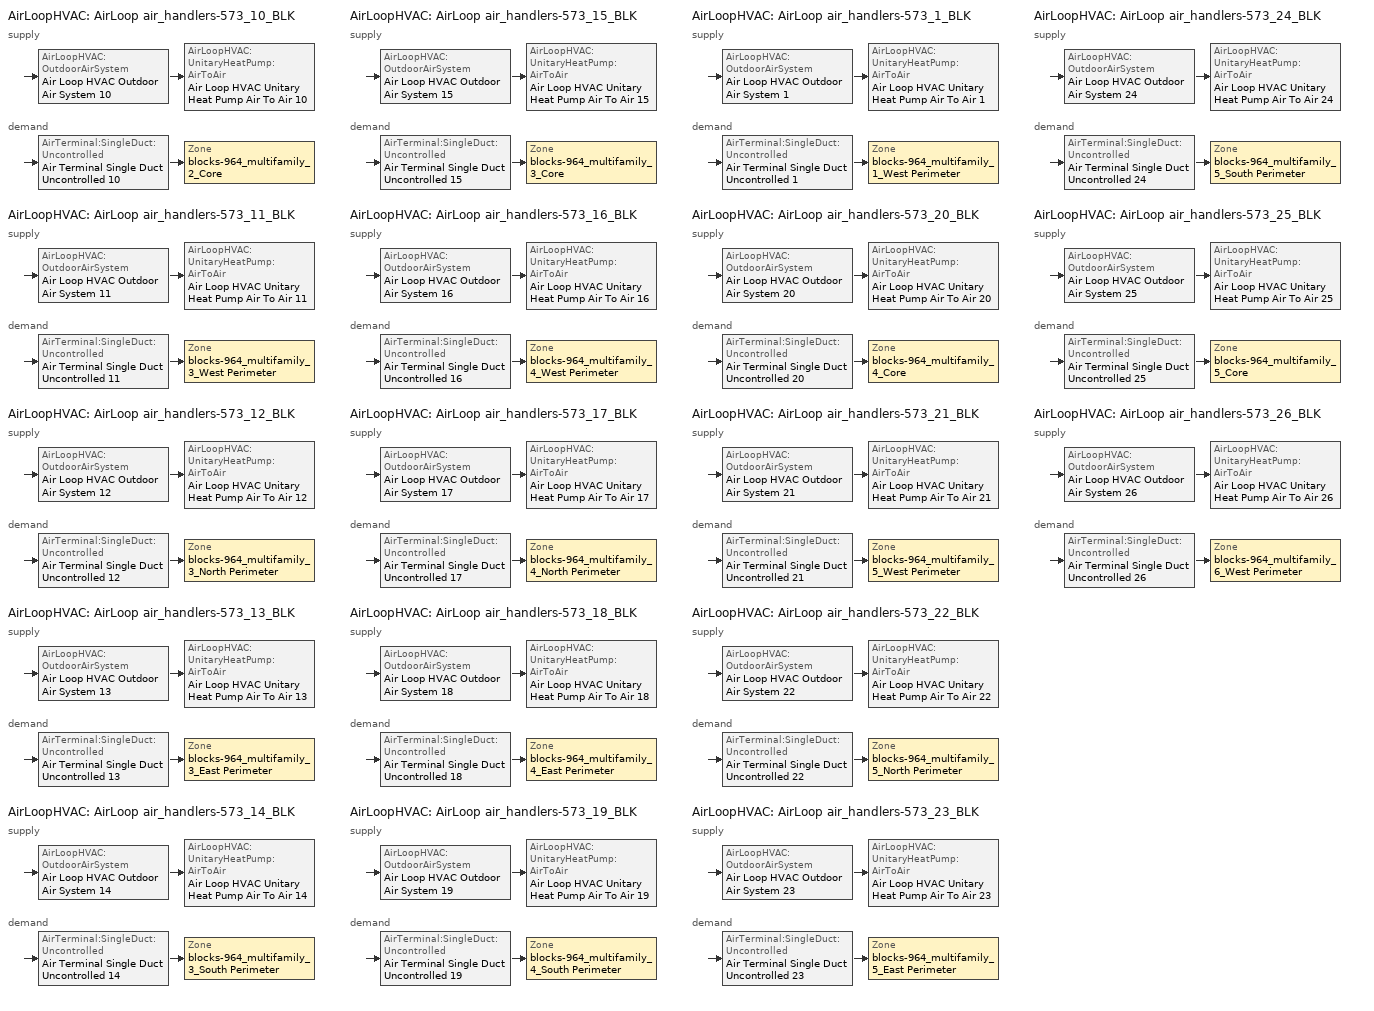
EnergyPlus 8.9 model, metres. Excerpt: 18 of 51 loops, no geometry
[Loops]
AirLoopHVAC 'AirLoop air_handlers-573_10_BLK'
 supply: AirLoopHVAC:OutdoorAirSystem 'Air Loop HVAC Outdoor Air System 10' > AirLoopHVAC:UnitaryHeatPump:AirToAir 'Air Loop HVAC Unitary Heat Pump Air To Air 10'
 demand: AirTerminal:SingleDuct:Uncontrolled 'Air Terminal Single Duct Uncontrolled 10' > Zone 'blocks-964_multifamily_2_Core'
AirLoopHVAC 'AirLoop air_handlers-573_11_BLK'
 supply: AirLoopHVAC:OutdoorAirSystem 'Air Loop HVAC Outdoor Air System 11' > AirLoopHVAC:UnitaryHeatPump:AirToAir 'Air Loop HVAC Unitary Heat Pump Air To Air 11'
 demand: AirTerminal:SingleDuct:Uncontrolled 'Air Terminal Single Duct Uncontrolled 11' > Zone 'blocks-964_multifamily_3_West Perimeter'
AirLoopHVAC 'AirLoop air_handlers-573_12_BLK'
 supply: AirLoopHVAC:OutdoorAirSystem 'Air Loop HVAC Outdoor Air System 12' > AirLoopHVAC:UnitaryHeatPump:AirToAir 'Air Loop HVAC Unitary Heat Pump Air To Air 12'
 demand: AirTerminal:SingleDuct:Uncontrolled 'Air Terminal Single Duct Uncontrolled 12' > Zone 'blocks-964_multifamily_3_North Perimeter'
AirLoopHVAC 'AirLoop air_handlers-573_13_BLK'
 supply: AirLoopHVAC:OutdoorAirSystem 'Air Loop HVAC Outdoor Air System 13' > AirLoopHVAC:UnitaryHeatPump:AirToAir 'Air Loop HVAC Unitary Heat Pump Air To Air 13'
 demand: AirTerminal:SingleDuct:Uncontrolled 'Air Terminal Single Duct Uncontrolled 13' > Zone 'blocks-964_multifamily_3_East Perimeter'
AirLoopHVAC 'AirLoop air_handlers-573_14_BLK'
 supply: AirLoopHVAC:OutdoorAirSystem 'Air Loop HVAC Outdoor Air System 14' > AirLoopHVAC:UnitaryHeatPump:AirToAir 'Air Loop HVAC Unitary Heat Pump Air To Air 14'
 demand: AirTerminal:SingleDuct:Uncontrolled 'Air Terminal Single Duct Uncontrolled 14' > Zone 'blocks-964_multifamily_3_South Perimeter'
AirLoopHVAC 'AirLoop air_handlers-573_15_BLK'
 supply: AirLoopHVAC:OutdoorAirSystem 'Air Loop HVAC Outdoor Air System 15' > AirLoopHVAC:UnitaryHeatPump:AirToAir 'Air Loop HVAC Unitary Heat Pump Air To Air 15'
 demand: AirTerminal:SingleDuct:Uncontrolled 'Air Terminal Single Duct Uncontrolled 15' > Zone 'blocks-964_multifamily_3_Core'
AirLoopHVAC 'AirLoop air_handlers-573_16_BLK'
 supply: AirLoopHVAC:OutdoorAirSystem 'Air Loop HVAC Outdoor Air System 16' > AirLoopHVAC:UnitaryHeatPump:AirToAir 'Air Loop HVAC Unitary Heat Pump Air To Air 16'
 demand: AirTerminal:SingleDuct:Uncontrolled 'Air Terminal Single Duct Uncontrolled 16' > Zone 'blocks-964_multifamily_4_West Perimeter'
AirLoopHVAC 'AirLoop air_handlers-573_17_BLK'
 supply: AirLoopHVAC:OutdoorAirSystem 'Air Loop HVAC Outdoor Air System 17' > AirLoopHVAC:UnitaryHeatPump:AirToAir 'Air Loop HVAC Unitary Heat Pump Air To Air 17'
 demand: AirTerminal:SingleDuct:Uncontrolled 'Air Terminal Single Duct Uncontrolled 17' > Zone 'blocks-964_multifamily_4_North Perimeter'
AirLoopHVAC 'AirLoop air_handlers-573_18_BLK'
 supply: AirLoopHVAC:OutdoorAirSystem 'Air Loop HVAC Outdoor Air System 18' > AirLoopHVAC:UnitaryHeatPump:AirToAir 'Air Loop HVAC Unitary Heat Pump Air To Air 18'
 demand: AirTerminal:SingleDuct:Uncontrolled 'Air Terminal Single Duct Uncontrolled 18' > Zone 'blocks-964_multifamily_4_East Perimeter'
AirLoopHVAC 'AirLoop air_handlers-573_19_BLK'
 supply: AirLoopHVAC:OutdoorAirSystem 'Air Loop HVAC Outdoor Air System 19' > AirLoopHVAC:UnitaryHeatPump:AirToAir 'Air Loop HVAC Unitary Heat Pump Air To Air 19'
 demand: AirTerminal:SingleDuct:Uncontrolled 'Air Terminal Single Duct Uncontrolled 19' > Zone 'blocks-964_multifamily_4_South Perimeter'
AirLoopHVAC 'AirLoop air_handlers-573_1_BLK'
 supply: AirLoopHVAC:OutdoorAirSystem 'Air Loop HVAC Outdoor Air System 1' > AirLoopHVAC:UnitaryHeatPump:AirToAir 'Air Loop HVAC Unitary Heat Pump Air To Air 1'
 demand: AirTerminal:SingleDuct:Uncontrolled 'Air Terminal Single Duct Uncontrolled 1' > Zone 'blocks-964_multifamily_1_West Perimeter'
AirLoopHVAC 'AirLoop air_handlers-573_20_BLK'
 supply: AirLoopHVAC:OutdoorAirSystem 'Air Loop HVAC Outdoor Air System 20' > AirLoopHVAC:UnitaryHeatPump:AirToAir 'Air Loop HVAC Unitary Heat Pump Air To Air 20'
 demand: AirTerminal:SingleDuct:Uncontrolled 'Air Terminal Single Duct Uncontrolled 20' > Zone 'blocks-964_multifamily_4_Core'
AirLoopHVAC 'AirLoop air_handlers-573_21_BLK'
 supply: AirLoopHVAC:OutdoorAirSystem 'Air Loop HVAC Outdoor Air System 21' > AirLoopHVAC:UnitaryHeatPump:AirToAir 'Air Loop HVAC Unitary Heat Pump Air To Air 21'
 demand: AirTerminal:SingleDuct:Uncontrolled 'Air Terminal Single Duct Uncontrolled 21' > Zone 'blocks-964_multifamily_5_West Perimeter'
AirLoopHVAC 'AirLoop air_handlers-573_22_BLK'
 supply: AirLoopHVAC:OutdoorAirSystem 'Air Loop HVAC Outdoor Air System 22' > AirLoopHVAC:UnitaryHeatPump:AirToAir 'Air Loop HVAC Unitary Heat Pump Air To Air 22'
 demand: AirTerminal:SingleDuct:Uncontrolled 'Air Terminal Single Duct Uncontrolled 22' > Zone 'blocks-964_multifamily_5_North Perimeter'
AirLoopHVAC 'AirLoop air_handlers-573_23_BLK'
 supply: AirLoopHVAC:OutdoorAirSystem 'Air Loop HVAC Outdoor Air System 23' > AirLoopHVAC:UnitaryHeatPump:AirToAir 'Air Loop HVAC Unitary Heat Pump Air To Air 23'
 demand: AirTerminal:SingleDuct:Uncontrolled 'Air Terminal Single Duct Uncontrolled 23' > Zone 'blocks-964_multifamily_5_East Perimeter'
AirLoopHVAC 'AirLoop air_handlers-573_24_BLK'
 supply: AirLoopHVAC:OutdoorAirSystem 'Air Loop HVAC Outdoor Air System 24' > AirLoopHVAC:UnitaryHeatPump:AirToAir 'Air Loop HVAC Unitary Heat Pump Air To Air 24'
 demand: AirTerminal:SingleDuct:Uncontrolled 'Air Terminal Single Duct Uncontrolled 24' > Zone 'blocks-964_multifamily_5_South Perimeter'
AirLoopHVAC 'AirLoop air_handlers-573_25_BLK'
 supply: AirLoopHVAC:OutdoorAirSystem 'Air Loop HVAC Outdoor Air System 25' > AirLoopHVAC:UnitaryHeatPump:AirToAir 'Air Loop HVAC Unitary Heat Pump Air To Air 25'
 demand: AirTerminal:SingleDuct:Uncontrolled 'Air Terminal Single Duct Uncontrolled 25' > Zone 'blocks-964_multifamily_5_Core'
AirLoopHVAC 'AirLoop air_handlers-573_26_BLK'
 supply: AirLoopHVAC:OutdoorAirSystem 'Air Loop HVAC Outdoor Air System 26' > AirLoopHVAC:UnitaryHeatPump:AirToAir 'Air Loop HVAC Unitary Heat Pump Air To Air 26'
 demand: AirTerminal:SingleDuct:Uncontrolled 'Air Terminal Single Duct Uncontrolled 26' > Zone 'blocks-964_multifamily_6_West Perimeter'
[ZoneControl:Thermostat] Control Object Type 1=ThermostatSetpoint:DualSetpoint
Name | Zone or ZoneList | Control Type Schedule | Control Name 1
blocks-964_multifamily_1_West Perimeter Thermostat | blocks-964_multifamily_1_West Perimeter | blocks-964_multifamily_1_West Perimeter Thermostat Schedule | Thermostat Setpoint Dual Setpoint 1
blocks-964_multifamily_2_Core Thermostat | blocks-964_multifamily_2_Core | blocks-964_multifamily_2_Core Thermostat Schedule | Thermostat Setpoint Dual Setpoint 10
blocks-964_multifamily_3_Core Thermostat | blocks-964_multifamily_3_Core | blocks-964_multifamily_3_Core Thermostat Schedule | Thermostat Setpoint Dual Setpoint 15
blocks-964_multifamily_3_East Perimeter Thermostat | blocks-964_multifamily_3_East Perimeter | blocks-964_multifamily_3_East Perimeter Thermostat Schedule | Thermostat Setpoint Dual Setpoint 13
blocks-964_multifamily_3_North Perimeter Thermostat | blocks-964_multifamily_3_North Perimeter | blocks-964_multifamily_3_North Perimeter Thermostat Schedule | Thermostat Setpoint Dual Setpoint 12
blocks-964_multifamily_3_South Perimeter Thermostat | blocks-964_multifamily_3_South Perimeter | blocks-964_multifamily_3_South Perimeter Thermostat Schedule | Thermostat Setpoint Dual Setpoint 14
blocks-964_multifamily_3_West Perimeter Thermostat | blocks-964_multifamily_3_West Perimeter | blocks-964_multifamily_3_West Perimeter Thermostat Schedule | Thermostat Setpoint Dual Setpoint 11
blocks-964_multifamily_4_Core Thermostat | blocks-964_multifamily_4_Core | blocks-964_multifamily_4_Core Thermostat Schedule | Thermostat Setpoint Dual Setpoint 20
blocks-964_multifamily_4_East Perimeter Thermostat | blocks-964_multifamily_4_East Perimeter | blocks-964_multifamily_4_East Perimeter Thermostat Schedule | Thermostat Setpoint Dual Setpoint 18
blocks-964_multifamily_4_North Perimeter Thermostat | blocks-964_multifamily_4_North Perimeter | blocks-964_multifamily_4_North Perimeter Thermostat Schedule | Thermostat Setpoint Dual Setpoint 17
blocks-964_multifamily_4_South Perimeter Thermostat | blocks-964_multifamily_4_South Perimeter | blocks-964_multifamily_4_South Perimeter Thermostat Schedule | Thermostat Setpoint Dual Setpoint 19
blocks-964_multifamily_4_West Perimeter Thermostat | blocks-964_multifamily_4_West Perimeter | blocks-964_multifamily_4_West Perimeter Thermostat Schedule | Thermostat Setpoint Dual Setpoint 16
blocks-964_multifamily_5_Core Thermostat | blocks-964_multifamily_5_Core | blocks-964_multifamily_5_Core Thermostat Schedule | Thermostat Setpoint Dual Setpoint 25
blocks-964_multifamily_5_East Perimeter Thermostat | blocks-964_multifamily_5_East Perimeter | blocks-964_multifamily_5_East Perimeter Thermostat Schedule | Thermostat Setpoint Dual Setpoint 23
blocks-964_multifamily_5_North Perimeter Thermostat | blocks-964_multifamily_5_North Perimeter | blocks-964_multifamily_5_North Perimeter Thermostat Schedule | Thermostat Setpoint Dual Setpoint 22
blocks-964_multifamily_5_South Perimeter Thermostat | blocks-964_multifamily_5_South Perimeter | blocks-964_multifamily_5_South Perimeter Thermostat Schedule | Thermostat Setpoint Dual Setpoint 24
blocks-964_multifamily_5_West Perimeter Thermostat | blocks-964_multifamily_5_West Perimeter | blocks-964_multifamily_5_West Perimeter Thermostat Schedule | Thermostat Setpoint Dual Setpoint 21
blocks-964_multifamily_6_West Perimeter Thermostat | blocks-964_multifamily_6_West Perimeter | blocks-964_multifamily_6_West Perimeter Thermostat Schedule | Thermostat Setpoint Dual Setpoint 26
[ThermostatSetpoint:DualSetpoint] Heating Setpoint Temperature Schedule=PNNL_Asset_Rating_Apartment_Heating_Schedule; Cooling Setpoint Temperature Schedule=PNNL_Asset_Rating_Apartment_Cooling_Schedule
Thermostat Setpoint Dual Setpoint 1; Thermostat Setpoint Dual Setpoint 10; Thermostat Setpoint Dual Setpoint 15; Thermostat Setpoint Dual Setpoint 13; Thermostat Setpoint Dual Setpoint 12; Thermostat Setpoint Dual Setpoint 14; Thermostat Setpoint Dual Setpoint 11; Thermostat Setpoint Dual Setpoint 20; Thermostat Setpoint Dual Setpoint 18; Thermostat Setpoint Dual Setpoint 17; Thermostat Setpoint Dual Setpoint 19; Thermostat Setpoint Dual Setpoint 16; Thermostat Setpoint Dual Setpoint 25; Thermostat Setpoint Dual Setpoint 23; Thermostat Setpoint Dual Setpoint 22; Thermostat Setpoint Dual Setpoint 24; Thermostat Setpoint Dual Setpoint 21; Thermostat Setpoint Dual Setpoint 26
[AirTerminal:SingleDuct:Uncontrolled] Availability Schedule=Always_On; Maximum Air Flow Rate {m3/s}=AutoSize
Air Terminal Single Duct Uncontrolled 1; Air Terminal Single Duct Uncontrolled 10; Air Terminal Single Duct Uncontrolled 15; Air Terminal Single Duct Uncontrolled 13; Air Terminal Single Duct Uncontrolled 12; Air Terminal Single Duct Uncontrolled 14; Air Terminal Single Duct Uncontrolled 11; Air Terminal Single Duct Uncontrolled 20; Air Terminal Single Duct Uncontrolled 18; Air Terminal Single Duct Uncontrolled 17; Air Terminal Single Duct Uncontrolled 19; Air Terminal Single Duct Uncontrolled 16; Air Terminal Single Duct Uncontrolled 25; Air Terminal Single Duct Uncontrolled 23; Air Terminal Single Duct Uncontrolled 22; Air Terminal Single Duct Uncontrolled 24; Air Terminal Single Duct Uncontrolled 21; Air Terminal Single Duct Uncontrolled 26
[Zone equipment]
blocks-964_multifamily_1_West Perimeter: Air Terminal Single Duct Uncontrolled 1
blocks-964_multifamily_2_Core: Air Terminal Single Duct Uncontrolled 10
blocks-964_multifamily_3_Core: Air Terminal Single Duct Uncontrolled 15
blocks-964_multifamily_3_East Perimeter: Air Terminal Single Duct Uncontrolled 13
blocks-964_multifamily_3_North Perimeter: Air Terminal Single Duct Uncontrolled 12
blocks-964_multifamily_3_South Perimeter: Air Terminal Single Duct Uncontrolled 14
blocks-964_multifamily_3_West Perimeter: Air Terminal Single Duct Uncontrolled 11
blocks-964_multifamily_4_Core: Air Terminal Single Duct Uncontrolled 20
blocks-964_multifamily_4_East Perimeter: Air Terminal Single Duct Uncontrolled 18
blocks-964_multifamily_4_North Perimeter: Air Terminal Single Duct Uncontrolled 17
blocks-964_multifamily_4_South Perimeter: Air Terminal Single Duct Uncontrolled 19
blocks-964_multifamily_4_West Perimeter: Air Terminal Single Duct Uncontrolled 16
blocks-964_multifamily_5_Core: Air Terminal Single Duct Uncontrolled 25
blocks-964_multifamily_5_East Perimeter: Air Terminal Single Duct Uncontrolled 23
blocks-964_multifamily_5_North Perimeter: Air Terminal Single Duct Uncontrolled 22
blocks-964_multifamily_5_South Perimeter: Air Terminal Single Duct Uncontrolled 24
blocks-964_multifamily_5_West Perimeter: Air Terminal Single Duct Uncontrolled 21
blocks-964_multifamily_6_West Perimeter: Air Terminal Single Duct Uncontrolled 26
[Sizing:Zone] Zone Cooling Design Supply Air Temperature Input Method=SupplyAirTemperature; Zone Cooling Design Supply Air Temperature {C}=14; Zone Cooling Design Supply Air Temperature Difference {deltaC}=11.11; Zone Heating Design Supply Air Temperature Input Method=SupplyAirTemperature; Zone Heating Design Supply Air Temperature {C}=40; Zone Heating Design Supply Air Temperature Difference {deltaC}=11.11; Zone Cooling Design Supply Air Humidity Ratio {kgWater/kgDryAir}=0.0085; Zone Heating Design Supply Air Humidity Ratio {kgWater/kgDryAir}=0.008; Design Specification Outdoor Air Object=PNNL_Asset_Rating_Apartment_Outdoor_Air; Cooling Design Air Flow Method=DesignDay; Cooling Design Air Flow Rate {m3/s}=0; Cooling Minimum Air Flow per Zone Floor Area {m3/s-m2}=0.000762; Cooling Minimum Air Flow {m3/s}=0; Cooling Minimum Air Flow Fraction=0; Heating Design Air Flow Method=DesignDay; Heating Design Air Flow Rate {m3/s}=0; Heating Maximum Air Flow per Zone Floor Area {m3/s-m2}=0.002032; Heating Maximum Air Flow {m3/s}=0.141576; Heating Maximum Air Flow Fraction=0.3; Account for Dedicated Outdoor Air System=No
Name | Design Specification Zone Air Distribution Object
blocks-964_multifamily_1_West Perimeter | blocks-964_multifamily_1_West Perimeter Design Spec Zone Air Dist
blocks-964_multifamily_2_Core | blocks-964_multifamily_2_Core Design Spec Zone Air Dist
blocks-964_multifamily_3_Core | blocks-964_multifamily_3_Core Design Spec Zone Air Dist
blocks-964_multifamily_3_East Perimeter | blocks-964_multifamily_3_East Perimeter Design Spec Zone Air Dist
blocks-964_multifamily_3_North Perimeter | blocks-964_multifamily_3_North Perimeter Design Spec Zone Air Dist
blocks-964_multifamily_3_South Perimeter | blocks-964_multifamily_3_South Perimeter Design Spec Zone Air Dist
blocks-964_multifamily_3_West Perimeter | blocks-964_multifamily_3_West Perimeter Design Spec Zone Air Dist
blocks-964_multifamily_4_Core | blocks-964_multifamily_4_Core Design Spec Zone Air Dist
blocks-964_multifamily_4_East Perimeter | blocks-964_multifamily_4_East Perimeter Design Spec Zone Air Dist
blocks-964_multifamily_4_North Perimeter | blocks-964_multifamily_4_North Perimeter Design Spec Zone Air Dist
blocks-964_multifamily_4_South Perimeter | blocks-964_multifamily_4_South Perimeter Design Spec Zone Air Dist
blocks-964_multifamily_4_West Perimeter | blocks-964_multifamily_4_West Perimeter Design Spec Zone Air Dist
blocks-964_multifamily_5_Core | blocks-964_multifamily_5_Core Design Spec Zone Air Dist
blocks-964_multifamily_5_East Perimeter | blocks-964_multifamily_5_East Perimeter Design Spec Zone Air Dist
blocks-964_multifamily_5_North Perimeter | blocks-964_multifamily_5_North Perimeter Design Spec Zone Air Dist
blocks-964_multifamily_5_South Perimeter | blocks-964_multifamily_5_South Perimeter Design Spec Zone Air Dist
blocks-964_multifamily_5_West Perimeter | blocks-964_multifamily_5_West Perimeter Design Spec Zone Air Dist
blocks-964_multifamily_6_West Perimeter | blocks-964_multifamily_6_West Perimeter Design Spec Zone Air Dist
[DesignSpecification:ZoneAirDistribution] Zone Air Distribution Effectiveness in Cooling Mode=1; Zone Air Distribution Effectiveness in Heating Mode=1
blocks-964_multifamily_1_West Perimeter Design Spec Zone Air Dist; blocks-964_multifamily_2_Core Design Spec Zone Air Dist; blocks-964_multifamily_3_Core Design Spec Zone Air Dist; blocks-964_multifamily_3_East Perimeter Design Spec Zone Air Dist; blocks-964_multifamily_3_North Perimeter Design Spec Zone Air Dist; blocks-964_multifamily_3_South Perimeter Design Spec Zone Air Dist; blocks-964_multifamily_3_West Perimeter Design Spec Zone Air Dist; blocks-964_multifamily_4_Core Design Spec Zone Air Dist; blocks-964_multifamily_4_East Perimeter Design Spec Zone Air Dist; blocks-964_multifamily_4_North Perimeter Design Spec Zone Air Dist; blocks-964_multifamily_4_South Perimeter Design Spec Zone Air Dist; blocks-964_multifamily_4_West Perimeter Design Spec Zone Air Dist; blocks-964_multifamily_5_Core Design Spec Zone Air Dist; blocks-964_multifamily_5_East Perimeter Design Spec Zone Air Dist; blocks-964_multifamily_5_North Perimeter Design Spec Zone Air Dist; blocks-964_multifamily_5_South Perimeter Design Spec Zone Air Dist; blocks-964_multifamily_5_West Perimeter Design Spec Zone Air Dist; blocks-964_multifamily_6_West Perimeter Design Spec Zone Air Dist
[Controller:MechanicalVentilation] Availability Schedule=Always On Discrete; Demand Controlled Ventilation=No; System Outdoor Air Method=ZoneSum; Design Specification Outdoor Air Object Name 1=PNNL_Asset_Rating_Apartment_Outdoor_Air
Name | Zone Name 1 | Design Specification Zone Air Distribution Object Name 1
Controller Mechanical Ventilation 1 | blocks-964_multifamily_1_West Perimeter | blocks-964_multifamily_1_West Perimeter Design Spec Zone Air Dist
Controller Mechanical Ventilation 10 | blocks-964_multifamily_2_Core | blocks-964_multifamily_2_Core Design Spec Zone Air Dist
Controller Mechanical Ventilation 15 | blocks-964_multifamily_3_Core | blocks-964_multifamily_3_Core Design Spec Zone Air Dist
Controller Mechanical Ventilation 13 | blocks-964_multifamily_3_East Perimeter | blocks-964_multifamily_3_East Perimeter Design Spec Zone Air Dist
Controller Mechanical Ventilation 12 | blocks-964_multifamily_3_North Perimeter | blocks-964_multifamily_3_North Perimeter Design Spec Zone Air Dist
Controller Mechanical Ventilation 14 | blocks-964_multifamily_3_South Perimeter | blocks-964_multifamily_3_South Perimeter Design Spec Zone Air Dist
Controller Mechanical Ventilation 11 | blocks-964_multifamily_3_West Perimeter | blocks-964_multifamily_3_West Perimeter Design Spec Zone Air Dist
Controller Mechanical Ventilation 20 | blocks-964_multifamily_4_Core | blocks-964_multifamily_4_Core Design Spec Zone Air Dist
Controller Mechanical Ventilation 18 | blocks-964_multifamily_4_East Perimeter | blocks-964_multifamily_4_East Perimeter Design Spec Zone Air Dist
Controller Mechanical Ventilation 17 | blocks-964_multifamily_4_North Perimeter | blocks-964_multifamily_4_North Perimeter Design Spec Zone Air Dist
Controller Mechanical Ventilation 19 | blocks-964_multifamily_4_South Perimeter | blocks-964_multifamily_4_South Perimeter Design Spec Zone Air Dist
Controller Mechanical Ventilation 16 | blocks-964_multifamily_4_West Perimeter | blocks-964_multifamily_4_West Perimeter Design Spec Zone Air Dist
Controller Mechanical Ventilation 25 | blocks-964_multifamily_5_Core | blocks-964_multifamily_5_Core Design Spec Zone Air Dist
Controller Mechanical Ventilation 23 | blocks-964_multifamily_5_East Perimeter | blocks-964_multifamily_5_East Perimeter Design Spec Zone Air Dist
Controller Mechanical Ventilation 22 | blocks-964_multifamily_5_North Perimeter | blocks-964_multifamily_5_North Perimeter Design Spec Zone Air Dist
Controller Mechanical Ventilation 24 | blocks-964_multifamily_5_South Perimeter | blocks-964_multifamily_5_South Perimeter Design Spec Zone Air Dist
Controller Mechanical Ventilation 21 | blocks-964_multifamily_5_West Perimeter | blocks-964_multifamily_5_West Perimeter Design Spec Zone Air Dist
Controller Mechanical Ventilation 26 | blocks-964_multifamily_6_West Perimeter | blocks-964_multifamily_6_West Perimeter Design Spec Zone Air Dist
[DesignSpecification:OutdoorAir]
PNNL_Asset_Rating_Apartment_Outdoor_Air: Outdoor Air Method=Sum; Outdoor Air Flow per Person {m3/s-person}=0; Outdoor Air Flow per Zone Floor Area {m3/s-m2}=0.0003048; Outdoor Air Flow per Zone {m3/s}=0; Outdoor Air Flow Air Changes per Hour {1/hr}=0
[AirLoopHVAC] Design Supply Air Flow Rate {m3/s}=AutoSize
AirLoop air_handlers-573_10_BLK; AirLoop air_handlers-573_11_BLK; AirLoop air_handlers-573_12_BLK; AirLoop air_handlers-573_13_BLK; AirLoop air_handlers-573_14_BLK; AirLoop air_handlers-573_15_BLK; AirLoop air_handlers-573_16_BLK; AirLoop air_handlers-573_17_BLK; AirLoop air_handlers-573_18_BLK; AirLoop air_handlers-573_19_BLK; AirLoop air_handlers-573_1_BLK; AirLoop air_handlers-573_20_BLK; AirLoop air_handlers-573_21_BLK; AirLoop air_handlers-573_22_BLK; AirLoop air_handlers-573_23_BLK; AirLoop air_handlers-573_24_BLK; AirLoop air_handlers-573_25_BLK; AirLoop air_handlers-573_26_BLK
[Sizing:System] Type of Load to Size On=Sensible; Design Outdoor Air Flow Rate {m3/s}=Autosize; Central Heating Maximum System Air Flow Ratio=1; Preheat Design Temperature {C}=7; Preheat Design Humidity Ratio {kgWater/kgDryAir}=0.008; Precool Design Temperature {C}=12.8; Precool Design Humidity Ratio {kgWater/kgDryAir}=0.008; Central Cooling Design Supply Air Temperature {C}=12.8; Central Heating Design Supply Air Temperature {C}=40; Type of Zone Sum to Use=NonCoincident; 100% Outdoor Air in Cooling=No; 100% Outdoor Air in Heating=No; Central Cooling Design Supply Air Humidity Ratio {kgWater/kgDryAir}=0.0085; Central Heating Design Supply Air Humidity Ratio {kgWater/kgDryAir}=0.008; Cooling Supply Air Flow Rate Method=DesignDay; Cooling Supply Air Flow Rate {m3/s}=0; Cooling Supply Air Flow Rate Per Floor Area {m3/s-m2}=0.00996765; Cooling Fraction of Autosized Cooling Supply Air Flow Rate=1; Cooling Supply Air Flow Rate Per Unit Cooling Capacity {m3/s-W}=3.94755e-05; Heating Supply Air Flow Rate Method=DesignDay; Heating Supply Air Flow Rate {m3/s}=0; Heating Supply Air Flow Rate Per Floor Area {m3/s-m2}=0.00996765; Heating Fraction of Autosized Heating Supply Air Flow Rate=1; Heating Fraction of Autosized Cooling Supply Air Flow Rate=1; Heating Supply Air Flow Rate Per Unit Heating Capacity {m3/s-W}=3.15882e-05; System Outdoor Air Method=ZoneSum; Zone Maximum Outdoor Air Fraction=1; Cooling Design Capacity Method=CoolingDesignCapacity; Cooling Design Capacity {W}=Autosize; Cooling Design Capacity Per Floor Area {W/m2}=234.7; Fraction of Autosized Cooling Design Capacity=1; Heating Design Capacity Method=HeatingDesignCapacity; Heating Design Capacity {W}=Autosize; Heating Design Capacity Per Floor Area {W/m2}=157; Fraction of Autosized Heating Design Capacity=1; Central Cooling Capacity Control Method=OnOff
AirLoop air_handlers-573_10_BLK; AirLoop air_handlers-573_11_BLK; AirLoop air_handlers-573_12_BLK; AirLoop air_handlers-573_13_BLK; AirLoop air_handlers-573_14_BLK; AirLoop air_handlers-573_15_BLK; AirLoop air_handlers-573_16_BLK; AirLoop air_handlers-573_17_BLK; AirLoop air_handlers-573_18_BLK; AirLoop air_handlers-573_19_BLK; AirLoop air_handlers-573_1_BLK; AirLoop air_handlers-573_20_BLK; AirLoop air_handlers-573_21_BLK; AirLoop air_handlers-573_22_BLK; AirLoop air_handlers-573_23_BLK; AirLoop air_handlers-573_24_BLK; AirLoop air_handlers-573_25_BLK; AirLoop air_handlers-573_26_BLK
[Controller:OutdoorAir] Minimum Outdoor Air Flow Rate {m3/s}=Autosize; Maximum Outdoor Air Flow Rate {m3/s}=Autosize; Economizer Control Type=NoEconomizer; Economizer Control Action Type=ModulateFlow; Economizer Maximum Limit Dry-Bulb Temperature {C}=28; Economizer Maximum Limit Enthalpy {J/kg}=64000; Economizer Minimum Limit Dry-Bulb Temperature {C}=-100; Lockout Type=LockoutWithHeating; Minimum Limit Type=FixedMinimum; High Humidity Control=No; Control High Indoor Humidity Based on Outdoor Humidity Ratio=Yes; Heat Recovery Bypass Control Type=BypassWhenOAFlowGreaterThanMinimum
Name | Mechanical Ventilation Controller
Controller Outdoor Air 10 | Controller Mechanical Ventilation 10
Controller Outdoor Air 11 | Controller Mechanical Ventilation 11
Controller Outdoor Air 12 | Controller Mechanical Ventilation 12
Controller Outdoor Air 13 | Controller Mechanical Ventilation 13
Controller Outdoor Air 14 | Controller Mechanical Ventilation 14
Controller Outdoor Air 15 | Controller Mechanical Ventilation 15
Controller Outdoor Air 16 | Controller Mechanical Ventilation 16
Controller Outdoor Air 17 | Controller Mechanical Ventilation 17
Controller Outdoor Air 18 | Controller Mechanical Ventilation 18
Controller Outdoor Air 19 | Controller Mechanical Ventilation 19
Controller Outdoor Air 1 | Controller Mechanical Ventilation 1
Controller Outdoor Air 20 | Controller Mechanical Ventilation 20
Controller Outdoor Air 21 | Controller Mechanical Ventilation 21
Controller Outdoor Air 22 | Controller Mechanical Ventilation 22
Controller Outdoor Air 23 | Controller Mechanical Ventilation 23
Controller Outdoor Air 24 | Controller Mechanical Ventilation 24
Controller Outdoor Air 25 | Controller Mechanical Ventilation 25
Controller Outdoor Air 26 | Controller Mechanical Ventilation 26
[SetpointManager:MixedAir] Control Variable=Temperature
Setpoint Manager Mixed Air 10; Setpoint Manager Mixed Air 11; Setpoint Manager Mixed Air 12; Setpoint Manager Mixed Air 13; Setpoint Manager Mixed Air 14; Setpoint Manager Mixed Air 15; Setpoint Manager Mixed Air 16; Setpoint Manager Mixed Air 17; Setpoint Manager Mixed Air 18; Setpoint Manager Mixed Air 19; Setpoint Manager Mixed Air 1; Setpoint Manager Mixed Air 20; Setpoint Manager Mixed Air 21; Setpoint Manager Mixed Air 22; Setpoint Manager Mixed Air 23; Setpoint Manager Mixed Air 24; Setpoint Manager Mixed Air 25; Setpoint Manager Mixed Air 26
[AirLoopHVAC:UnitaryHeatPump:AirToAir] Availability Schedule=Always_On; Cooling Supply Air Flow Rate {m3/s}=Autosize; Heating Supply Air Flow Rate {m3/s}=Autosize; No Load Supply Air Flow Rate {m3/s}=Autosize; Maximum Supply Air Temperature from Supplemental Heater {C}=Autosize; Maximum Outdoor Dry-Bulb Temperature for Supplemental Heater Operation {C}=4.4; Fan Placement=BlowThrough; Supply Air Fan Operating Mode Schedule=Always_On
Name | Controlling Zone or Thermostat Location | Supply Air Fan | Heating Coil | Cooling Coil | Supplemental Heating Coil
Air Loop HVAC Unitary Heat Pump Air To Air 10 | blocks-964_multifamily_2_Core | AirLoop air_handlers-573_10_BLK_Fan_2140.4211038406843cfm | Coil Heating DX Single Speed 10 | Coil Cooling DX Single Speed 10 | Coil Heating Electric 10
Air Loop HVAC Unitary Heat Pump Air To Air 11 | blocks-964_multifamily_3_West Perimeter | AirLoop air_handlers-573_11_BLK_Fan_1413.8750782361312cfm | Coil Heating DX Single Speed 11 | Coil Cooling DX Single Speed 11 | Coil Heating Electric 11
Air Loop HVAC Unitary Heat Pump Air To Air 12 | blocks-964_multifamily_3_North Perimeter | AirLoop air_handlers-573_12_BLK_Fan_417.9703698435279cfm | Coil Heating DX Single Speed 12 | Coil Cooling DX Single Speed 12 | Coil Heating Electric 12
Air Loop HVAC Unitary Heat Pump Air To Air 13 | blocks-964_multifamily_3_East Perimeter | AirLoop air_handlers-573_13_BLK_Fan_1413.8750782361312cfm | Coil Heating DX Single Speed 13 | Coil Cooling DX Single Speed 13 | Coil Heating Electric 13
Air Loop HVAC Unitary Heat Pump Air To Air 14 | blocks-964_multifamily_3_South Perimeter | AirLoop air_handlers-573_14_BLK_Fan_417.9703698435279cfm | Coil Heating DX Single Speed 14 | Coil Cooling DX Single Speed 14 | Coil Heating Electric 14
Air Loop HVAC Unitary Heat Pump Air To Air 15 | blocks-964_multifamily_3_Core | AirLoop air_handlers-573_15_BLK_Fan_2140.4211038406843cfm | Coil Heating DX Single Speed 15 | Coil Cooling DX Single Speed 15 | Coil Heating Electric 15
Air Loop HVAC Unitary Heat Pump Air To Air 16 | blocks-964_multifamily_4_West Perimeter | AirLoop air_handlers-573_16_BLK_Fan_1413.8750782361312cfm | Coil Heating DX Single Speed 16 | Coil Cooling DX Single Speed 16 | Coil Heating Electric 16
Air Loop HVAC Unitary Heat Pump Air To Air 17 | blocks-964_multifamily_4_North Perimeter | AirLoop air_handlers-573_17_BLK_Fan_417.9703698435279cfm | Coil Heating DX Single Speed 17 | Coil Cooling DX Single Speed 17 | Coil Heating Electric 17
Air Loop HVAC Unitary Heat Pump Air To Air 18 | blocks-964_multifamily_4_East Perimeter | AirLoop air_handlers-573_18_BLK_Fan_1413.8750782361312cfm | Coil Heating DX Single Speed 18 | Coil Cooling DX Single Speed 18 | Coil Heating Electric 18
Air Loop HVAC Unitary Heat Pump Air To Air 19 | blocks-964_multifamily_4_South Perimeter | AirLoop air_handlers-573_19_BLK_Fan_417.9703698435279cfm | Coil Heating DX Single Speed 19 | Coil Cooling DX Single Speed 19 | Coil Heating Electric 19
Air Loop HVAC Unitary Heat Pump Air To Air 1 | blocks-964_multifamily_1_West Perimeter | AirLoop air_handlers-573_1_BLK_Fan_1413.8750782361312cfm | Coil Heating DX Single Speed 1 | Coil Cooling DX Single Speed 1 | Coil Heating Electric 1
Air Loop HVAC Unitary Heat Pump Air To Air 20 | blocks-964_multifamily_4_Core | AirLoop air_handlers-573_20_BLK_Fan_2140.4211038406843cfm | Coil Heating DX Single Speed 20 | Coil Cooling DX Single Speed 20 | Coil Heating Electric 20
Air Loop HVAC Unitary Heat Pump Air To Air 21 | blocks-964_multifamily_5_West Perimeter | AirLoop air_handlers-573_21_BLK_Fan_1413.8750782361312cfm | Coil Heating DX Single Speed 21 | Coil Cooling DX Single Speed 21 | Coil Heating Electric 21
Air Loop HVAC Unitary Heat Pump Air To Air 22 | blocks-964_multifamily_5_North Perimeter | AirLoop air_handlers-573_22_BLK_Fan_417.9703698435279cfm | Coil Heating DX Single Speed 22 | Coil Cooling DX Single Speed 22 | Coil Heating Electric 22
Air Loop HVAC Unitary Heat Pump Air To Air 23 | blocks-964_multifamily_5_East Perimeter | AirLoop air_handlers-573_23_BLK_Fan_1413.8750782361312cfm | Coil Heating DX Single Speed 23 | Coil Cooling DX Single Speed 23 | Coil Heating Electric 23
Air Loop HVAC Unitary Heat Pump Air To Air 24 | blocks-964_multifamily_5_South Perimeter | AirLoop air_handlers-573_24_BLK_Fan_417.9703698435279cfm | Coil Heating DX Single Speed 24 | Coil Cooling DX Single Speed 24 | Coil Heating Electric 24
Air Loop HVAC Unitary Heat Pump Air To Air 25 | blocks-964_multifamily_5_Core | AirLoop air_handlers-573_25_BLK_Fan_2140.4211038406843cfm | Coil Heating DX Single Speed 25 | Coil Cooling DX Single Speed 25 | Coil Heating Electric 25
Air Loop HVAC Unitary Heat Pump Air To Air 26 | blocks-964_multifamily_6_West Perimeter | AirLoop air_handlers-573_26_BLK_Fan_1413.8750782361312cfm | Coil Heating DX Single Speed 26 | Coil Cooling DX Single Speed 26 | Coil Heating Electric 26
[Fan:ConstantVolume] Availability Schedule=PNNL_Asset_Rating_Apartment_Hvac_Schedule; Fan Total Efficiency=0.56; Pressure Rise {Pa}=622.71; Maximum Flow Rate {m3/s}=AutoSize; Motor Efficiency=0.84; Motor In Airstream Fraction=1
AirLoop air_handlers-573_10_BLK_Fan_2140.4211038406843cfm; AirLoop air_handlers-573_11_BLK_Fan_1413.8750782361312cfm; AirLoop air_handlers-573_12_BLK_Fan_417.9703698435279cfm; AirLoop air_handlers-573_13_BLK_Fan_1413.8750782361312cfm; AirLoop air_handlers-573_14_BLK_Fan_417.9703698435279cfm; AirLoop air_handlers-573_15_BLK_Fan_2140.4211038406843cfm; AirLoop air_handlers-573_16_BLK_Fan_1413.8750782361312cfm; AirLoop air_handlers-573_17_BLK_Fan_417.9703698435279cfm; AirLoop air_handlers-573_18_BLK_Fan_1413.8750782361312cfm; AirLoop air_handlers-573_19_BLK_Fan_417.9703698435279cfm; AirLoop air_handlers-573_1_BLK_Fan_1413.8750782361312cfm; AirLoop air_handlers-573_20_BLK_Fan_2140.4211038406843cfm; AirLoop air_handlers-573_21_BLK_Fan_1413.8750782361312cfm; AirLoop air_handlers-573_22_BLK_Fan_417.9703698435279cfm; AirLoop air_handlers-573_23_BLK_Fan_1413.8750782361312cfm; AirLoop air_handlers-573_24_BLK_Fan_417.9703698435279cfm; AirLoop air_handlers-573_25_BLK_Fan_2140.4211038406843cfm; AirLoop air_handlers-573_26_BLK_Fan_1413.8750782361312cfm
[Coil:Heating:DX:SingleSpeed] Availability Schedule=Always_On; Gross Rated Heating Capacity {W}=Autosize; Gross Rated Heating COP {W/W}=3.22; Rated Air Flow Rate {m3/s}=Autosize; Rated Supply Fan Power Per Volume Flow Rate {W/(m3/s)}=773.3; Minimum Outdoor Dry-Bulb Temperature for Compressor Operation {C}=-17.78; Maximum Outdoor Dry-Bulb Temperature for Defrost Operation {C}=5; Crankcase Heater Capacity {W}=0; Maximum Outdoor Dry-Bulb Temperature for Crankcase Heater Operation {C}=10; Defrost Strategy=Resistive; Defrost Control=Timed; Defrost Time Period Fraction=0.166667; Resistive Defrost Heater Capacity {W}=2000
Name | Heating Capacity Function of Temperature Curve | Heating Capacity Function of Flow Fraction Curve | Energy Input Ratio Function of Temperature Curve | Energy Input Ratio Function of Flow Fraction Curve | Part Load Fraction Correlation Curve
Coil Heating DX Single Speed 10 | Curve Cubic 28 | Curve Cubic 29 | Curve Cubic 30 | Curve Quadratic 49 | Curve Quadratic 50
Coil Heating DX Single Speed 11 | Curve Cubic 31 | Curve Cubic 32 | Curve Cubic 33 | Curve Quadratic 54 | Curve Quadratic 55
Coil Heating DX Single Speed 12 | Curve Cubic 34 | Curve Cubic 35 | Curve Cubic 36 | Curve Quadratic 59 | Curve Quadratic 60
Coil Heating DX Single Speed 13 | Curve Cubic 37 | Curve Cubic 38 | Curve Cubic 39 | Curve Quadratic 64 | Curve Quadratic 65
Coil Heating DX Single Speed 14 | Curve Cubic 40 | Curve Cubic 41 | Curve Cubic 42 | Curve Quadratic 69 | Curve Quadratic 70
Coil Heating DX Single Speed 15 | Curve Cubic 43 | Curve Cubic 44 | Curve Cubic 45 | Curve Quadratic 74 | Curve Quadratic 75
Coil Heating DX Single Speed 16 | Curve Cubic 46 | Curve Cubic 47 | Curve Cubic 48 | Curve Quadratic 79 | Curve Quadratic 80
Coil Heating DX Single Speed 17 | Curve Cubic 49 | Curve Cubic 50 | Curve Cubic 51 | Curve Quadratic 84 | Curve Quadratic 85
Coil Heating DX Single Speed 18 | Curve Cubic 52 | Curve Cubic 53 | Curve Cubic 54 | Curve Quadratic 89 | Curve Quadratic 90
Coil Heating DX Single Speed 19 | Curve Cubic 55 | Curve Cubic 56 | Curve Cubic 57 | Curve Quadratic 94 | Curve Quadratic 95
Coil Heating DX Single Speed 1 | Curve Cubic 1 | Curve Cubic 2 | Curve Cubic 3 | Curve Quadratic 4 | Curve Quadratic 5
Coil Heating DX Single Speed 20 | Curve Cubic 58 | Curve Cubic 59 | Curve Cubic 60 | Curve Quadratic 99 | Curve Quadratic 100
Coil Heating DX Single Speed 21 | Curve Cubic 61 | Curve Cubic 62 | Curve Cubic 63 | Curve Quadratic 104 | Curve Quadratic 105
Coil Heating DX Single Speed 22 | Curve Cubic 64 | Curve Cubic 65 | Curve Cubic 66 | Curve Quadratic 109 | Curve Quadratic 110
Coil Heating DX Single Speed 23 | Curve Cubic 67 | Curve Cubic 68 | Curve Cubic 69 | Curve Quadratic 114 | Curve Quadratic 115
Coil Heating DX Single Speed 24 | Curve Cubic 70 | Curve Cubic 71 | Curve Cubic 72 | Curve Quadratic 119 | Curve Quadratic 120
Coil Heating DX Single Speed 25 | Curve Cubic 73 | Curve Cubic 74 | Curve Cubic 75 | Curve Quadratic 124 | Curve Quadratic 125
Coil Heating DX Single Speed 26 | Curve Cubic 76 | Curve Cubic 77 | Curve Cubic 78 | Curve Quadratic 129 | Curve Quadratic 130
[Coil:Cooling:DX:SingleSpeed] Availability Schedule=Always_On; Gross Rated Total Cooling Capacity {W}=Autosize; Gross Rated Sensible Heat Ratio=Autosize; Gross Rated Cooling COP {W/W}=3.22; Rated Air Flow Rate {m3/s}=Autosize; Rated Evaporator Fan Power Per Volume Flow Rate {W/(m3/s)}=773.3; Condenser Type=AirCooled; Evaporative Condenser Effectiveness=0; Evaporative Condenser Air Flow Rate {m3/s}=Autosize; Evaporative Condenser Pump Rated Power Consumption {W}=Autosize; Crankcase Heater Capacity {W}=0; Maximum Outdoor Dry-Bulb Temperature for Crankcase Heater Operation {C}=0; Basin Heater Capacity {W/K}=0; Basin Heater Setpoint Temperature {C}=10
Name | Total Cooling Capacity Function of Temperature Curve | Total Cooling Capacity Function of Flow Fraction Curve | Energy Input Ratio Function of Temperature Curve | Energy Input Ratio Function of Flow Fraction Curve | Part Load Fraction Correlation Curve
Coil Cooling DX Single Speed 10 | Curve Biquadratic 19 | Curve Quadratic 46 | Curve Biquadratic 20 | Curve Quadratic 47 | Curve Quadratic 48
Coil Cooling DX Single Speed 11 | Curve Biquadratic 21 | Curve Quadratic 51 | Curve Biquadratic 22 | Curve Quadratic 52 | Curve Quadratic 53
Coil Cooling DX Single Speed 12 | Curve Biquadratic 23 | Curve Quadratic 56 | Curve Biquadratic 24 | Curve Quadratic 57 | Curve Quadratic 58
Coil Cooling DX Single Speed 13 | Curve Biquadratic 25 | Curve Quadratic 61 | Curve Biquadratic 26 | Curve Quadratic 62 | Curve Quadratic 63
Coil Cooling DX Single Speed 14 | Curve Biquadratic 27 | Curve Quadratic 66 | Curve Biquadratic 28 | Curve Quadratic 67 | Curve Quadratic 68
Coil Cooling DX Single Speed 15 | Curve Biquadratic 29 | Curve Quadratic 71 | Curve Biquadratic 30 | Curve Quadratic 72 | Curve Quadratic 73
Coil Cooling DX Single Speed 16 | Curve Biquadratic 31 | Curve Quadratic 76 | Curve Biquadratic 32 | Curve Quadratic 77 | Curve Quadratic 78
Coil Cooling DX Single Speed 17 | Curve Biquadratic 33 | Curve Quadratic 81 | Curve Biquadratic 34 | Curve Quadratic 82 | Curve Quadratic 83
Coil Cooling DX Single Speed 18 | Curve Biquadratic 35 | Curve Quadratic 86 | Curve Biquadratic 36 | Curve Quadratic 87 | Curve Quadratic 88
Coil Cooling DX Single Speed 19 | Curve Biquadratic 37 | Curve Quadratic 91 | Curve Biquadratic 38 | Curve Quadratic 92 | Curve Quadratic 93
Coil Cooling DX Single Speed 1 | Curve Biquadratic 1 | Curve Quadratic 1 | Curve Biquadratic 2 | Curve Quadratic 2 | Curve Quadratic 3
Coil Cooling DX Single Speed 20 | Curve Biquadratic 39 | Curve Quadratic 96 | Curve Biquadratic 40 | Curve Quadratic 97 | Curve Quadratic 98
Coil Cooling DX Single Speed 21 | Curve Biquadratic 41 | Curve Quadratic 101 | Curve Biquadratic 42 | Curve Quadratic 102 | Curve Quadratic 103
Coil Cooling DX Single Speed 22 | Curve Biquadratic 43 | Curve Quadratic 106 | Curve Biquadratic 44 | Curve Quadratic 107 | Curve Quadratic 108
Coil Cooling DX Single Speed 23 | Curve Biquadratic 45 | Curve Quadratic 111 | Curve Biquadratic 46 | Curve Quadratic 112 | Curve Quadratic 113
Coil Cooling DX Single Speed 24 | Curve Biquadratic 47 | Curve Quadratic 116 | Curve Biquadratic 48 | Curve Quadratic 117 | Curve Quadratic 118
Coil Cooling DX Single Speed 25 | Curve Biquadratic 49 | Curve Quadratic 121 | Curve Biquadratic 50 | Curve Quadratic 122 | Curve Quadratic 123
Coil Cooling DX Single Speed 26 | Curve Biquadratic 51 | Curve Quadratic 126 | Curve Biquadratic 52 | Curve Quadratic 127 | Curve Quadratic 128
[Coil:Heating:Electric] Availability Schedule=Always_On; Efficiency=1; Nominal Capacity {W}=Autosize
Coil Heating Electric 10; Coil Heating Electric 11; Coil Heating Electric 12; Coil Heating Electric 13; Coil Heating Electric 14; Coil Heating Electric 15; Coil Heating Electric 16; Coil Heating Electric 17; Coil Heating Electric 18; Coil Heating Electric 19; Coil Heating Electric 1; Coil Heating Electric 20; Coil Heating Electric 21; Coil Heating Electric 22; Coil Heating Electric 23; Coil Heating Electric 24; Coil Heating Electric 25; Coil Heating Electric 26
[SetpointManager:SingleZone:Reheat] Control Variable=Temperature; Minimum Supply Air Temperature {C}=12.8; Maximum Supply Air Temperature {C}=40
Name | Control Zone
Setpoint Manager Single Zone Reheat 10 | blocks-964_multifamily_2_Core
Setpoint Manager Single Zone Reheat 11 | blocks-964_multifamily_3_West Perimeter
Setpoint Manager Single Zone Reheat 12 | blocks-964_multifamily_3_North Perimeter
Setpoint Manager Single Zone Reheat 13 | blocks-964_multifamily_3_East Perimeter
Setpoint Manager Single Zone Reheat 14 | blocks-964_multifamily_3_South Perimeter
Setpoint Manager Single Zone Reheat 15 | blocks-964_multifamily_3_Core
Setpoint Manager Single Zone Reheat 16 | blocks-964_multifamily_4_West Perimeter
Setpoint Manager Single Zone Reheat 17 | blocks-964_multifamily_4_North Perimeter
Setpoint Manager Single Zone Reheat 18 | blocks-964_multifamily_4_East Perimeter
Setpoint Manager Single Zone Reheat 19 | blocks-964_multifamily_4_South Perimeter
Setpoint Manager Single Zone Reheat 1 | blocks-964_multifamily_1_West Perimeter
Setpoint Manager Single Zone Reheat 20 | blocks-964_multifamily_4_Core
Setpoint Manager Single Zone Reheat 21 | blocks-964_multifamily_5_West Perimeter
Setpoint Manager Single Zone Reheat 22 | blocks-964_multifamily_5_North Perimeter
Setpoint Manager Single Zone Reheat 23 | blocks-964_multifamily_5_East Perimeter
Setpoint Manager Single Zone Reheat 24 | blocks-964_multifamily_5_South Perimeter
Setpoint Manager Single Zone Reheat 25 | blocks-964_multifamily_5_Core
Setpoint Manager Single Zone Reheat 26 | blocks-964_multifamily_6_West Perimeter
[Schedule:Day:Interval]
PNNL_Asset_Rating_Apartment_Heating_Schedule_Week_Day; PNNL_Asset_Rating_Apartment_Heating_Schedule_Saturday; PNNL_Asset_Rating_Apartment_Heating_Schedule_Sunday; PNNL_Asset_Rating_Apartment_Heating_Schedule_Summer_Design_Day; PNNL_Asset_Rating_Apartment_Heating_Schedule_Winter_Design_Day: No, 01:00, 21.11, 02:00, 21.11, 03:00, 21.11, 04:00, 21.11, 05:00, 21.11, 06:00, 21.11, 07:00, 21.11, 08:00, 21.11, 09:00, 21.11, 10:00, 21.11, 11:00, 21.11, 12:00, 21.11, 13:00, 21.11, 14:00, 21.11, 15:00, 21.11, 16:00, 21.11, 17:00, 21.11, 18:00, 21.11, 19:00, 21.11, 20:00, 21.11, 21:00, 21.11, 22:00, 21.11, 23:00, 21.11, 24:00, 21.11
PNNL_Asset_Rating_Apartment_Cooling_Schedule_Week_Day; PNNL_Asset_Rating_Apartment_Cooling_Schedule_Saturday; PNNL_Asset_Rating_Apartment_Cooling_Schedule_Sunday; PNNL_Asset_Rating_Apartment_Cooling_Schedule_Summer_Design_Day; PNNL_Asset_Rating_Apartment_Cooling_Schedule_Winter_Design_Day: No, 01:00, 23.89, 02:00, 23.89, 03:00, 23.89, 04:00, 23.89, 05:00, 23.89, 06:00, 23.89, 07:00, 23.89, 08:00, 23.89, 09:00, 23.89, 10:00, 23.89, 11:00, 23.89, 12:00, 23.89, 13:00, 23.89, 14:00, 23.89, 15:00, 23.89, 16:00, 23.89, 17:00, 23.89, 18:00, 23.89, 19:00, 23.89, 20:00, 23.89, 21:00, 23.89, 22:00, 23.89, 23:00, 23.89, 24:00, 23.89
Always_On_Default; Always_On_Summer_Design_Day; Always_On_Winter_Design_Day: No, 24:00, 1
PNNL_Asset_Rating_Apartment_Hvac_Schedule_Saturday; PNNL_Asset_Rating_Apartment_Hvac_Schedule_Summer_Design_Day; PNNL_Asset_Rating_Apartment_Hvac_Schedule_Sunday; PNNL_Asset_Rating_Apartment_Hvac_Schedule_Week_Day; PNNL_Asset_Rating_Apartment_Hvac_Schedule_Winter_Design_Day: No, 01:00, 1, 02:00, 1, 03:00, 1, 04:00, 1, 05:00, 1, 06:00, 1, 07:00, 1, 08:00, 1, 09:00, 1, 10:00, 1, 11:00, 1, 12:00, 1, 13:00, 1, 14:00, 1, 15:00, 1, 16:00, 1, 17:00, 1, 18:00, 1, 19:00, 1, 20:00, 1, 21:00, 1, 22:00, 1, 23:00, 1, 24:00, 1
[Schedule:Week:Daily]
Schedule:Week:Daily {1d15dec0-49fe-44c7-8eea-793d9842cb87}: PNNL_Asset_Rating_Apartment_Heating_Schedule_Week_Day, PNNL_Asset_Rating_Apartment_Heating_Schedule_Week_Day, PNNL_Asset_Rating_Apartment_Heating_Schedule_Week_Day, PNNL_Asset_Rating_Apartment_Heating_Schedule_Week_Day, PNNL_Asset_Rating_Apartment_Heating_Schedule_Week_Day, PNNL_Asset_Rating_Apartment_Heating_Schedule_Week_Day, PNNL_Asset_Rating_Apartment_Heating_Schedule_Saturday, PNNL_Asset_Rating_Apartment_Heating_Schedule_Week_Day, PNNL_Asset_Rating_Apartment_Heating_Schedule_Summer_Design_Day, PNNL_Asset_Rating_Apartment_Heating_Schedule_Winter_Design_Day, PNNL_Asset_Rating_Apartment_Heating_Schedule_Week_Day, PNNL_Asset_Rating_Apartment_Heating_Schedule_Week_Day
Schedule:Week:Daily {af186496-45d6-4858-9966-e589bf45abbe}: PNNL_Asset_Rating_Apartment_Heating_Schedule_Sunday, PNNL_Asset_Rating_Apartment_Heating_Schedule_Week_Day, PNNL_Asset_Rating_Apartment_Heating_Schedule_Week_Day, PNNL_Asset_Rating_Apartment_Heating_Schedule_Week_Day, PNNL_Asset_Rating_Apartment_Heating_Schedule_Week_Day, PNNL_Asset_Rating_Apartment_Heating_Schedule_Week_Day, PNNL_Asset_Rating_Apartment_Heating_Schedule_Saturday, PNNL_Asset_Rating_Apartment_Heating_Schedule_Week_Day, PNNL_Asset_Rating_Apartment_Heating_Schedule_Summer_Design_Day, PNNL_Asset_Rating_Apartment_Heating_Schedule_Winter_Design_Day, PNNL_Asset_Rating_Apartment_Heating_Schedule_Week_Day, PNNL_Asset_Rating_Apartment_Heating_Schedule_Week_Day
Schedule:Week:Daily {7132f944-ecda-44e1-a4d9-7383c8726325}: PNNL_Asset_Rating_Apartment_Cooling_Schedule_Week_Day, PNNL_Asset_Rating_Apartment_Cooling_Schedule_Week_Day, PNNL_Asset_Rating_Apartment_Cooling_Schedule_Week_Day, PNNL_Asset_Rating_Apartment_Cooling_Schedule_Week_Day, PNNL_Asset_Rating_Apartment_Cooling_Schedule_Week_Day, PNNL_Asset_Rating_Apartment_Cooling_Schedule_Week_Day, PNNL_Asset_Rating_Apartment_Cooling_Schedule_Saturday, PNNL_Asset_Rating_Apartment_Cooling_Schedule_Week_Day, PNNL_Asset_Rating_Apartment_Cooling_Schedule_Summer_Design_Day, PNNL_Asset_Rating_Apartment_Cooling_Schedule_Winter_Design_Day, PNNL_Asset_Rating_Apartment_Cooling_Schedule_Week_Day, PNNL_Asset_Rating_Apartment_Cooling_Schedule_Week_Day
Schedule:Week:Daily {dc37e9d4-a17d-41c2-871a-17c4d673706e}: PNNL_Asset_Rating_Apartment_Cooling_Schedule_Sunday, PNNL_Asset_Rating_Apartment_Cooling_Schedule_Week_Day, PNNL_Asset_Rating_Apartment_Cooling_Schedule_Week_Day, PNNL_Asset_Rating_Apartment_Cooling_Schedule_Week_Day, PNNL_Asset_Rating_Apartment_Cooling_Schedule_Week_Day, PNNL_Asset_Rating_Apartment_Cooling_Schedule_Week_Day, PNNL_Asset_Rating_Apartment_Cooling_Schedule_Saturday, PNNL_Asset_Rating_Apartment_Cooling_Schedule_Week_Day, PNNL_Asset_Rating_Apartment_Cooling_Schedule_Summer_Design_Day, PNNL_Asset_Rating_Apartment_Cooling_Schedule_Winter_Design_Day, PNNL_Asset_Rating_Apartment_Cooling_Schedule_Week_Day, PNNL_Asset_Rating_Apartment_Cooling_Schedule_Week_Day
Schedule:Week:Daily {55a180eb-c9ab-4482-a4de-c59978231a24}: Always_On_Default, Always_On_Default, Always_On_Default, Always_On_Default, Always_On_Default, Always_On_Default, Always_On_Default, Always_On_Default, Always_On_Summer_Design_Day, Always_On_Winter_Design_Day, Always_On_Default, Always_On_Default
Schedule:Week:Daily {576f0eaa-acdb-4dc6-9032-b07526b2e190}: PNNL_Asset_Rating_Apartment_Hvac_Schedule_Week_Day, PNNL_Asset_Rating_Apartment_Hvac_Schedule_Week_Day, PNNL_Asset_Rating_Apartment_Hvac_Schedule_Week_Day, PNNL_Asset_Rating_Apartment_Hvac_Schedule_Week_Day, PNNL_Asset_Rating_Apartment_Hvac_Schedule_Week_Day, PNNL_Asset_Rating_Apartment_Hvac_Schedule_Week_Day, PNNL_Asset_Rating_Apartment_Hvac_Schedule_Saturday, PNNL_Asset_Rating_Apartment_Hvac_Schedule_Week_Day, PNNL_Asset_Rating_Apartment_Hvac_Schedule_Summer_Design_Day, PNNL_Asset_Rating_Apartment_Hvac_Schedule_Winter_Design_Day, PNNL_Asset_Rating_Apartment_Hvac_Schedule_Week_Day, PNNL_Asset_Rating_Apartment_Hvac_Schedule_Week_Day
Schedule:Week:Daily {25782f96-b53c-4279-8b8c-afc8475be99a}: PNNL_Asset_Rating_Apartment_Hvac_Schedule_Sunday, PNNL_Asset_Rating_Apartment_Hvac_Schedule_Week_Day, PNNL_Asset_Rating_Apartment_Hvac_Schedule_Week_Day, PNNL_Asset_Rating_Apartment_Hvac_Schedule_Week_Day, PNNL_Asset_Rating_Apartment_Hvac_Schedule_Week_Day, PNNL_Asset_Rating_Apartment_Hvac_Schedule_Week_Day, PNNL_Asset_Rating_Apartment_Hvac_Schedule_Saturday, PNNL_Asset_Rating_Apartment_Hvac_Schedule_Week_Day, PNNL_Asset_Rating_Apartment_Hvac_Schedule_Summer_Design_Day, PNNL_Asset_Rating_Apartment_Hvac_Schedule_Winter_Design_Day, PNNL_Asset_Rating_Apartment_Hvac_Schedule_Week_Day, PNNL_Asset_Rating_Apartment_Hvac_Schedule_Week_Day
[Schedule:Year]
PNNL_Asset_Rating_Apartment_Heating_Schedule: Schedule:Week:Daily {1d15dec0-49fe-44c7-8eea-793d9842cb87}, 1, 1, 1, 3, Schedule:Week:Daily {af186496-45d6-4858-9966-e589bf45abbe}, 1, 4, 12, 31
PNNL_Asset_Rating_Apartment_Cooling_Schedule: Schedule:Week:Daily {7132f944-ecda-44e1-a4d9-7383c8726325}, 1, 1, 1, 3, Schedule:Week:Daily {dc37e9d4-a17d-41c2-871a-17c4d673706e}, 1, 4, 12, 31
Always_On: Schedule:Week:Daily {55a180eb-c9ab-4482-a4de-c59978231a24}, 1, 1, 12, 31
PNNL_Asset_Rating_Apartment_Hvac_Schedule: Schedule:Week:Daily {576f0eaa-acdb-4dc6-9032-b07526b2e190}, 1, 1, 1, 3, Schedule:Week:Daily {25782f96-b53c-4279-8b8c-afc8475be99a}, 1, 4, 12, 31
[Schedule:Compact]
blocks-964_multifamily_1_West Perimeter Thermostat Schedule; blocks-964_multifamily_2_Core Thermostat Schedule; blocks-964_multifamily_3_Core Thermostat Schedule; blocks-964_multifamily_3_East Perimeter Thermostat Schedule; blocks-964_multifamily_3_North Perimeter Thermostat Schedule; blocks-964_multifamily_3_South Perimeter Thermostat Schedule; blocks-964_multifamily_3_West Perimeter Thermostat Schedule; blocks-964_multifamily_4_Core Thermostat Schedule; blocks-964_multifamily_4_East Perimeter Thermostat Schedule; blocks-964_multifamily_4_North Perimeter Thermostat Schedule; blocks-964_multifamily_4_South Perimeter Thermostat Schedule; blocks-964_multifamily_4_West Perimeter Thermostat Schedule; blocks-964_multifamily_5_Core Thermostat Schedule; blocks-964_multifamily_5_East Perimeter Thermostat Schedule; blocks-964_multifamily_5_North Perimeter Thermostat Schedule; blocks-964_multifamily_5_South Perimeter Thermostat Schedule; blocks-964_multifamily_5_West Perimeter Thermostat Schedule; blocks-964_multifamily_6_West Perimeter Thermostat Schedule: Through: 12/31, For: AllDays, Until: 24:00, 4
[Schedule:Constant]
Always On Discrete: Hourly Value=1
[Curve:Cubic]
Name | Coefficient1 Constant | Coefficient2 x | Coefficient3 x**2 | Coefficient4 x**3 | Minimum Value of x {BasedOnField A2} | Maximum Value of x {BasedOnField A2}
Curve Cubic 28; Curve Cubic 31; Curve Cubic 34; Curve Cubic 37; Curve Cubic 40; Curve Cubic 43; Curve Cubic 46; Curve Cubic 49; Curve Cubic 52; Curve Cubic 55; Curve Cubic 1; Curve Cubic 58; Curve Cubic 61; Curve Cubic 64; Curve Cubic 67; Curve Cubic 70; Curve Cubic 73; Curve Cubic 76 | 0.758746 | 0.027626 | 0.000148716 | 3.4992e-06 | -20 | 20
Curve Cubic 29; Curve Cubic 32; Curve Cubic 35; Curve Cubic 38; Curve Cubic 41; Curve Cubic 44; Curve Cubic 47; Curve Cubic 50; Curve Cubic 53; Curve Cubic 56; Curve Cubic 2; Curve Cubic 59; Curve Cubic 62; Curve Cubic 65; Curve Cubic 68; Curve Cubic 71; Curve Cubic 74; Curve Cubic 77 | 0.84 | 0.16 | 0 | 0 | 0.5 | 1.5
Curve Cubic 30; Curve Cubic 33; Curve Cubic 36; Curve Cubic 39; Curve Cubic 42; Curve Cubic 45; Curve Cubic 48; Curve Cubic 51; Curve Cubic 54; Curve Cubic 57; Curve Cubic 3; Curve Cubic 60; Curve Cubic 63; Curve Cubic 66; Curve Cubic 69; Curve Cubic 72; Curve Cubic 75; Curve Cubic 78 | 1.19248 | -0.0300438 | 0.00103745 | -2.3328e-05 | -20 | 20
[Curve:Quadratic]
Name | Coefficient1 Constant | Coefficient2 x | Coefficient3 x**2 | Minimum Value of x {BasedOnField A2} | Maximum Value of x {BasedOnField A2}
Curve Quadratic 49; Curve Quadratic 54; Curve Quadratic 59; Curve Quadratic 64; Curve Quadratic 69; Curve Quadratic 74; Curve Quadratic 79; Curve Quadratic 84; Curve Quadratic 89; Curve Quadratic 94; Curve Quadratic 4; Curve Quadratic 99; Curve Quadratic 104; Curve Quadratic 109; Curve Quadratic 114; Curve Quadratic 119; Curve Quadratic 124; Curve Quadratic 129 | 1.3824 | -0.4336 | 0.0512 | 0 | 1
Curve Quadratic 50; Curve Quadratic 55; Curve Quadratic 60; Curve Quadratic 65; Curve Quadratic 70; Curve Quadratic 75; Curve Quadratic 80; Curve Quadratic 85; Curve Quadratic 90; Curve Quadratic 95; Curve Quadratic 5; Curve Quadratic 100; Curve Quadratic 105; Curve Quadratic 110; Curve Quadratic 115; Curve Quadratic 120; Curve Quadratic 125; Curve Quadratic 130 | 0.75 | 0.25 | 0 | 0 | 1
Curve Quadratic 46; Curve Quadratic 51; Curve Quadratic 56; Curve Quadratic 61; Curve Quadratic 66; Curve Quadratic 71; Curve Quadratic 76; Curve Quadratic 81; Curve Quadratic 86; Curve Quadratic 91; Curve Quadratic 1; Curve Quadratic 96; Curve Quadratic 101; Curve Quadratic 106; Curve Quadratic 111; Curve Quadratic 116; Curve Quadratic 121; Curve Quadratic 126 | 0.77136 | 0.34053 | -0.11088 | 0.75918 | 1.13877
Curve Quadratic 47; Curve Quadratic 52; Curve Quadratic 57; Curve Quadratic 62; Curve Quadratic 67; Curve Quadratic 72; Curve Quadratic 77; Curve Quadratic 82; Curve Quadratic 87; Curve Quadratic 92; Curve Quadratic 2; Curve Quadratic 97; Curve Quadratic 102; Curve Quadratic 107; Curve Quadratic 112; Curve Quadratic 117; Curve Quadratic 122; Curve Quadratic 127 | 1.2055 | -0.32953 | 0.12308 | 0.75918 | 1.13877
Curve Quadratic 48; Curve Quadratic 53; Curve Quadratic 58; Curve Quadratic 63; Curve Quadratic 68; Curve Quadratic 73; Curve Quadratic 78; Curve Quadratic 83; Curve Quadratic 88; Curve Quadratic 93; Curve Quadratic 3; Curve Quadratic 98; Curve Quadratic 103; Curve Quadratic 108; Curve Quadratic 113; Curve Quadratic 118; Curve Quadratic 123; Curve Quadratic 128 | 0.771 | 0.229 | 0 | 0 | 1
[Curve:Biquadratic] Minimum Value of x {BasedOnField A2}=17; Maximum Value of x {BasedOnField A2}=22; Minimum Value of y {BasedOnField A3}=13; Maximum Value of y {BasedOnField A3}=46
Name | Coefficient1 Constant | Coefficient2 x | Coefficient3 x**2 | Coefficient4 y | Coefficient5 y**2 | Coefficient6 x*y
Curve Biquadratic 19; Curve Biquadratic 21; Curve Biquadratic 23; Curve Biquadratic 25; Curve Biquadratic 27; Curve Biquadratic 29; Curve Biquadratic 31; Curve Biquadratic 33; Curve Biquadratic 35; Curve Biquadratic 37; Curve Biquadratic 1; Curve Biquadratic 39; Curve Biquadratic 41; Curve Biquadratic 43; Curve Biquadratic 45; Curve Biquadratic 47; Curve Biquadratic 49; Curve Biquadratic 51 | 0.42415 | 0.04426 | -0.00042 | 0.00333 | -8e-05 | -0.00021
Curve Biquadratic 20; Curve Biquadratic 22; Curve Biquadratic 24; Curve Biquadratic 26; Curve Biquadratic 28; Curve Biquadratic 30; Curve Biquadratic 32; Curve Biquadratic 34; Curve Biquadratic 36; Curve Biquadratic 38; Curve Biquadratic 2; Curve Biquadratic 40; Curve Biquadratic 42; Curve Biquadratic 44; Curve Biquadratic 46; Curve Biquadratic 48; Curve Biquadratic 50; Curve Biquadratic 52 | 1.23649 | -0.02431 | 0.00057 | -0.01434 | 0.00063 | -0.00038
